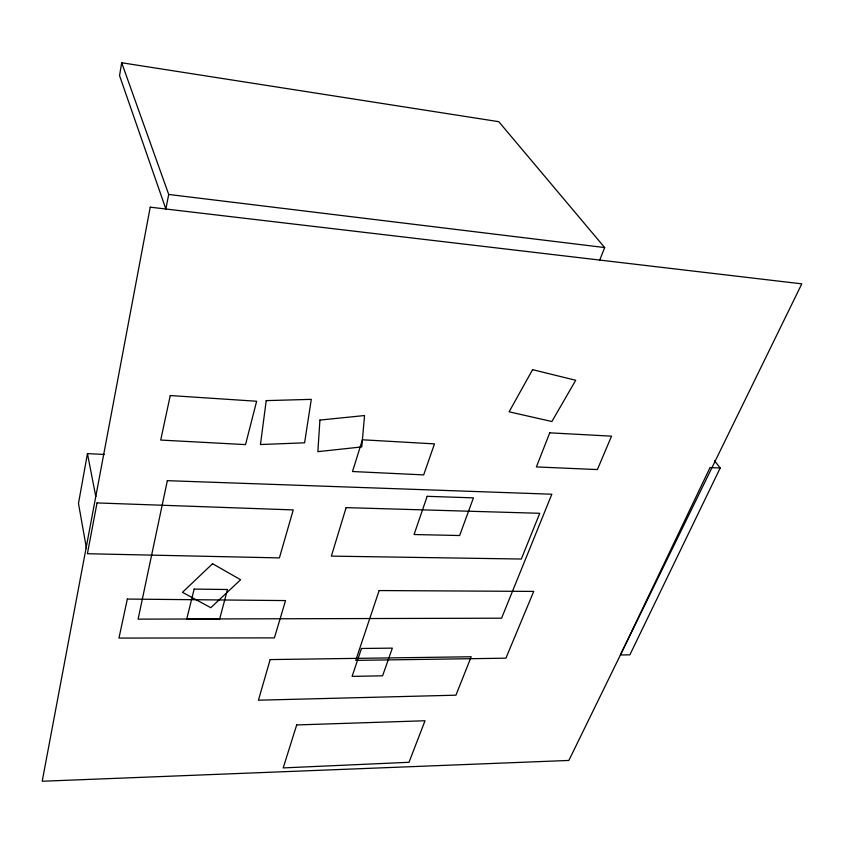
<?xml version="1.0" encoding="UTF-8"?>
<svg xmlns="http://www.w3.org/2000/svg" width="844" height="844" viewBox="0 0 844 844"><rect width="100%" height="100%" fill="white"/><g stroke="black" fill="none" stroke-linecap="round" stroke-linejoin="round"><path stroke-width="1.27" d="M121.684 62.751L119.553 75.633L165.867 209.006L168.705 194.458L121.684 62.751L498.783 121.684L604.673 247.556L599.746 260.068M104.466 454.452L87.449 453.618L78.481 503.425L86.489 548.568M720.185 468.019L629.867 654.849L620.403 654.976L710.047 467.555L720.185 468.019L714.562 460.771M168.705 194.458L604.673 247.556M87.449 453.618L95.805 496.61M319.918 420.08L317.861 451.656L361.77 446.919L364.555 415.543L319.918 420.08M266.219 400.626L260.448 444.535L304.589 442.826L311.299 399.349L266.219 400.626M150.232 207.17L42.2 781.249L568.856 760.444L801.8 283.848L150.232 207.17M97.028 502.929L87.407 553.727L279.396 557.895L293.248 509.913L97.028 502.929M167.344 480.669L138.11 619.137L501.579 618.198L551.839 494.215L167.344 480.669M170.256 395.541L160.708 440.062L245.53 444.609L256.639 401.248L170.256 395.541M127.338 599.071L118.962 638.075L274.406 637.885L285.536 600.58L127.338 599.071M194.152 589.101L186.724 619.032L219.609 619.158L227.49 589.513L194.152 589.101M270.143 659.586L258.443 700.193L455.939 695.182L471.205 656.759L270.143 659.586M346.124 507.624L331.365 556.122L521.307 559.034L539.749 513.3L346.124 507.624M362.424 439.787L352.507 471.522L423.677 474.898L434.481 443.881L362.424 439.787M296.687 724.943L283.204 767.913L409.002 762.29L425.017 720.755L296.687 724.943M379.125 590.557L355.746 660.377L505.915 658.183L533.724 591.412L379.125 590.557M361.485 648.477L352.106 676.392L382.585 675.812L392.344 648.129L361.485 648.477M427.18 496.325L414.066 534.526L459.632 535.529L473.452 497.865L427.18 496.325M549.76 432.824L536.383 466.922L597.394 469.57L611.531 436.158L549.76 432.824M532.585 369.661L509.111 411.819L551.881 421.525L575.714 380.275L532.585 369.661M212.561 563.729L182.473 592.319L210.8 607.701L240.624 579.733L212.561 563.729"/></g></svg>
